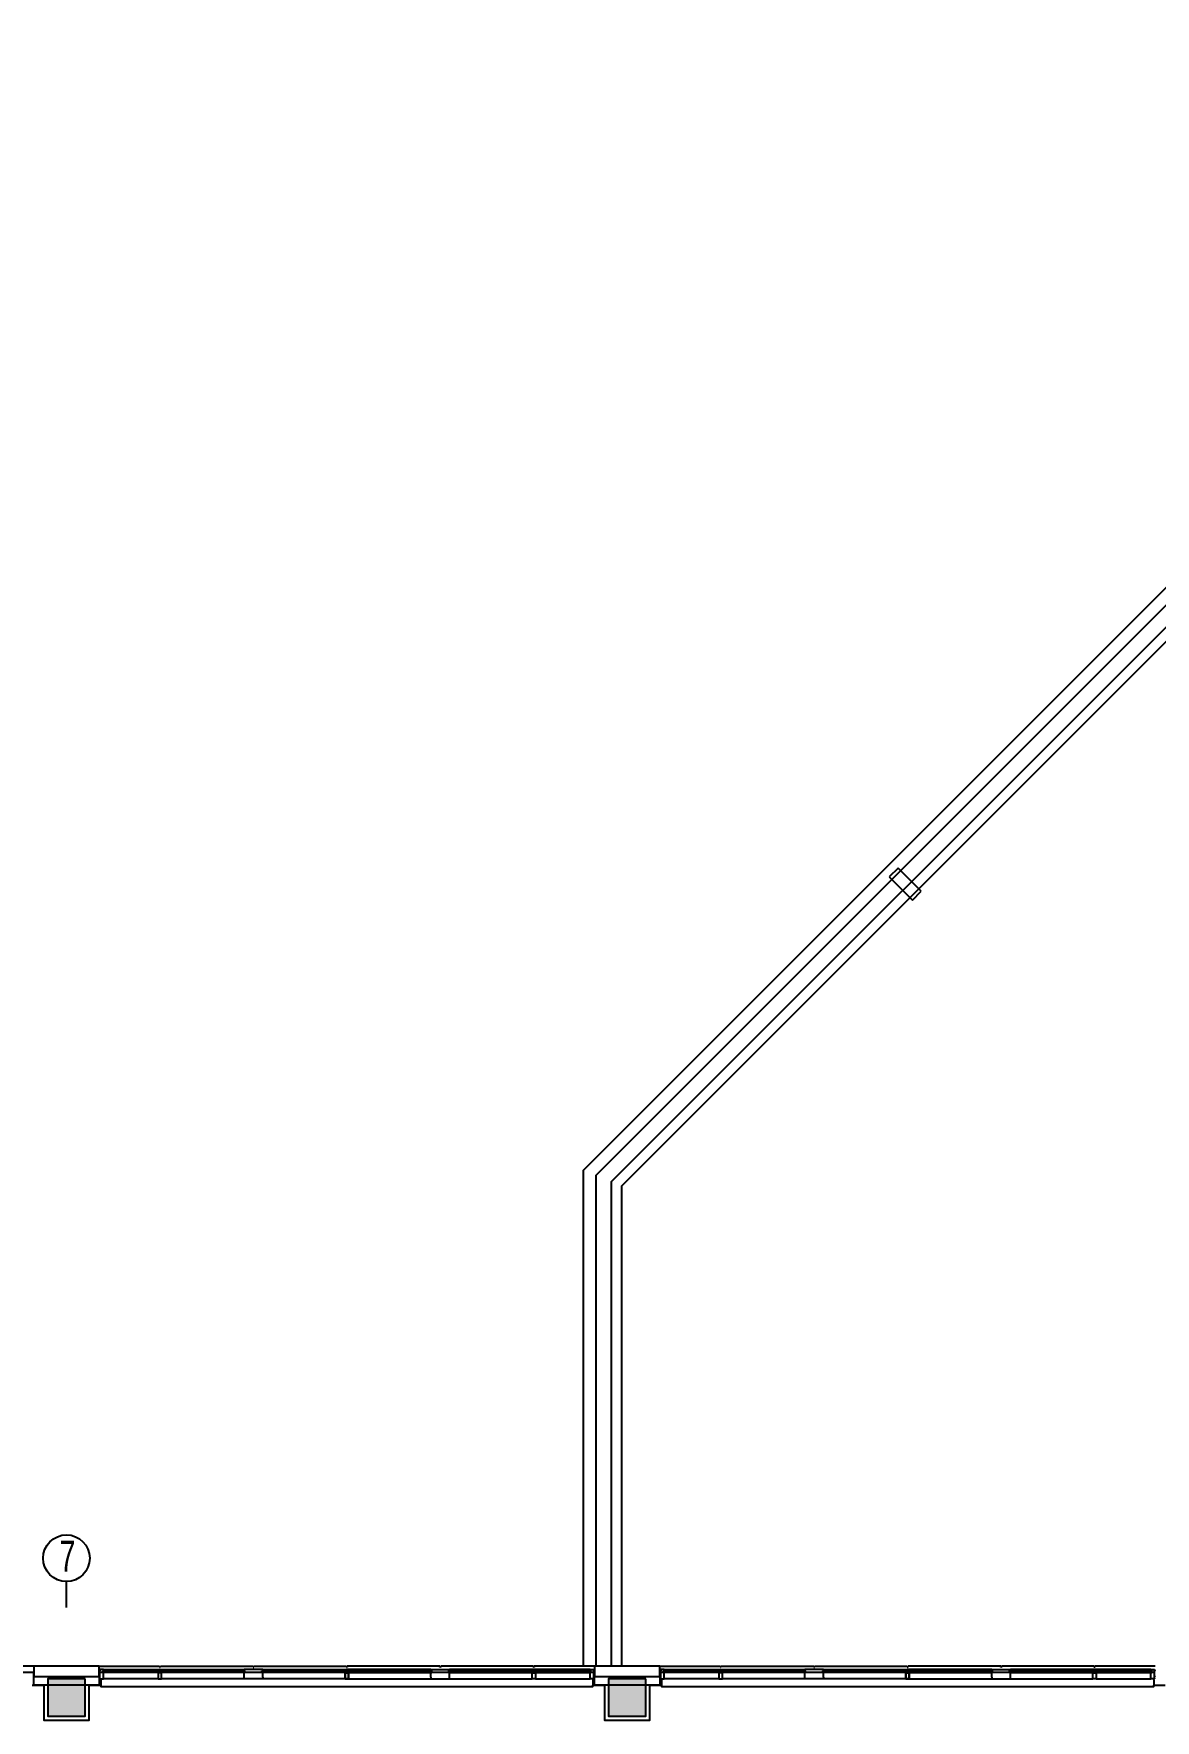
# Model space of a CAD drawing. Header units: inches. Extents: x -71 to 4528, y -885 to 4524.
# Drawn here: x 1479 to 2199, y 1525 to 2608 of the extents above; entities that cross this region are included whole.
import ezdxf

# ---------------------------------------------------------------- set-up
doc = ezdxf.new("R2010")
doc.units = ezdxf.units.IN
doc.header["$LTSCALE"] = 96
doc.header["$MEASUREMENT"] = 0
for name, color, linetype in [('A-Anno-Bldg', 7, 'Continuous'), ('A-Bldg-Patt', 5, 'Continuous'), ('A-Cols-Bldg', 235, 'Continuous'), ('A-Glaz-Exst', 53, 'Continuous'), ('A-Wall-Bldg', 235, 'Continuous')]:
    doc.layers.add(name, color=color, linetype=linetype)
doc.layers.add('Viewport', color=14, linetype='Continuous', plot=False)
doc.styles.add('XFINE_1-8', font='ARIALN.TTF', dxfattribs={"width": 0.8, "height": 10})

msp = doc.modelspace()

# ---------------------------------------------------------------- hatches: boundary and pattern name
at = {"layer": 'A-Bldg-Patt'}
for points in [[(1512, 1552), (1488, 1552), (1488, 1528), (1512, 1528)], [(1872, 1552), (1848, 1552), (1848, 1528), (1872, 1528)]]:
    msp.add_hatch(color=256, dxfattribs=at).paths.add_polyline_path(points)

# ---------------------------------------------------------------- linework, layer by layer
at = {"layer": 'A-Anno-Bldg'}
msp.add_lwpolyline([(1500, 1597.8), (1500, 1614.4)], dxfattribs=at)
msp.add_circle((1500, 1629.4), 15, dxfattribs=at)
at = {"layer": 'A-Cols-Bldg'}
for points in [[(1512, 1552), (1488, 1552), (1488, 1528), (1512, 1528)], [(1872, 1552), (1848, 1552), (1848, 1528), (1872, 1528)]]:
    msp.add_lwpolyline(points, close=True, dxfattribs=at)
at = {"layer": 'A-Glaz-Exst'}
for p, q in [((1479, 1560), (1440.3, 1560)), ((1521, 1560), (1559.8, 1560)), ((1559.8, 1560), (1559.8, 1559.5)), ((1559.8, 1559.5), (1560.2, 1559.5)), ((1560.2, 1559.5), (1560.3, 1560)), ((1560.3, 1560), (1619.8, 1560)), ((1619.8, 1560), (1619.8, 1559.5)), ((1619.8, 1559.5), (1620.2, 1559.5)), ((1620.2, 1559.5), (1620.3, 1560)), ((1620.3, 1560), (1679.8, 1560)), ((1679.8, 1560), (1679.8, 1559.5)), ((1679.8, 1559.5), (1680, 1559.5)), ((1680.2, 1559.5), (1680, 1559.5)), ((1680.3, 1560), (1680.2, 1559.5)), ((1739.8, 1560), (1680.3, 1560)), ((1739.8, 1559.5), (1739.8, 1560)), ((1740.2, 1559.5), (1739.8, 1559.5)), ((1740.3, 1560), (1740.2, 1559.5)), ((1799.8, 1560), (1740.3, 1560)), ((1799.8, 1559.5), (1799.8, 1560)), ((1800.2, 1559.5), (1799.8, 1559.5)), ((1800.3, 1560), (1800.2, 1559.5)), ((1839, 1560), (1800.3, 1560)), ((1881, 1560), (1919.8, 1560)), ((1919.8, 1560), (1919.8, 1559.5)), ((1919.8, 1559.5), (1920.2, 1559.5)), ((1920.2, 1559.5), (1920.3, 1560)), ((1920.3, 1560), (1979.8, 1560)), ((1979.8, 1560), (1979.8, 1559.5)), ((1979.8, 1559.5), (1980.2, 1559.5)), ((1980.2, 1559.5), (1980.3, 1560)), ((1980.3, 1560), (2039.8, 1560)), ((2039.8, 1560), (2039.8, 1559.5)), ((2039.8, 1559.5), (2040, 1559.5)), ((2040.2, 1559.5), (2040, 1559.5)), ((2040.3, 1560), (2040.2, 1559.5)), ((2099.8, 1560), (2040.3, 1560)), ((2099.8, 1559.5), (2099.8, 1560)), ((2100.2, 1559.5), (2099.8, 1559.5)), ((2100.3, 1560), (2100.2, 1559.5)), ((2159.8, 1560), (2100.3, 1560)), ((2159.8, 1559.5), (2159.8, 1560)), ((2160.2, 1559.5), (2159.8, 1559.5)), ((2160.3, 1560), (2160.2, 1559.5)), ((2199, 1560), (2160.3, 1560)), ((1523.8, 1558), (1521.5, 1558)), ((1521.5, 1558), (1521.5, 1557.2)), ((1521.5, 1552.1), (1521.5, 1557.2)), ((1521.5, 1552.1), (1521.5, 1552)), ((1521.5, 1552), (1523.8, 1552)), ((1523.3, 1557.1), (1559.8, 1557.1)), ((1523.3, 1556.1), (1523.3, 1557.1)), ((1559.8, 1556.1), (1523.3, 1556.1)), ((1523.8, 1558), (1614, 1558)), ((1523.8, 1557.1), (1523.8, 1558)), ((1523.8, 1552), (1523.8, 1556.1)), ((1558.9, 1552), (1523.8, 1552)), ((1559.7, 1555.9), (1558.9, 1555.9)), ((1558.9, 1555.9), (1558.9, 1552)), ((1558.9, 1552), (1561.1, 1552)), ((1559.8, 1555.9), (1559.7, 1555.9)), ((1559.7, 1555.9), (1559.7, 1555.9)), ((1559.8, 1556.1), (1559.8, 1557.1)), ((1560.2, 1555.9), (1559.8, 1555.9)), ((1559.8, 1555.9), (1559.8, 1555.9)), ((1560.3, 1555.9), (1560.2, 1555.9)), ((1560.2, 1555.9), (1560.2, 1555.9)), ((1560.3, 1557.1), (1614.5, 1557.1)), ((1560.3, 1556.1), (1560.3, 1557.1)), ((1614.5, 1556.1), (1560.3, 1556.1)), ((1561.1, 1555.9), (1560.3, 1555.9)), ((1560.3, 1555.9), (1560.3, 1555.9)), ((1561.1, 1552), (1561.1, 1555.9)), ((1614, 1552), (1561.1, 1552)), ((1626, 1558), (1614, 1558)), ((1614, 1558), (1614, 1557.1)), ((1614, 1553), (1614, 1556.1)), ((1614, 1552), (1614, 1553)), ((1626, 1552), (1614, 1552)), ((1614.5, 1556.1), (1614.5, 1557.1)), ((1625.5, 1557.1), (1679.8, 1557.1)), ((1625.5, 1556.1), (1625.5, 1557.1)), ((1679.8, 1556.1), (1625.5, 1556.1)), ((1626, 1558), (1680, 1558)), ((1626, 1557.1), (1626, 1558)), ((1626, 1553), (1626, 1556.1)), ((1626, 1553), (1626, 1552)), ((1678.9, 1552), (1626, 1552)), ((1679.7, 1555.9), (1678.9, 1555.9)), ((1678.9, 1555.9), (1678.9, 1552)), ((1678.9, 1555.9), (1679.7, 1555.9)), ((1678.9, 1552), (1678.9, 1555.9)), ((1678.9, 1552), (1681.1, 1552)), ((1681.1, 1552), (1678.9, 1552)), ((1679.8, 1555.9), (1679.7, 1555.9)), ((1679.7, 1555.9), (1679.7, 1555.9)), ((1679.7, 1555.9), (1679.7, 1555.9)), ((1679.7, 1555.9), (1679.8, 1555.9)), ((1679.8, 1556.1), (1679.8, 1557.1)), ((1680.2, 1555.9), (1679.8, 1555.9)), ((1679.8, 1555.9), (1679.8, 1555.9)), ((1679.8, 1555.9), (1679.8, 1555.9)), ((1679.8, 1555.9), (1680.2, 1555.9)), ((1734, 1558), (1680, 1558)), ((1680.3, 1555.9), (1680.2, 1555.9)), ((1680.2, 1555.9), (1680.2, 1555.9)), ((1680.2, 1555.9), (1680.2, 1555.9)), ((1680.2, 1555.9), (1680.3, 1555.9)), ((1734.5, 1557.1), (1680.3, 1557.1)), ((1680.3, 1556.1), (1680.3, 1557.1)), ((1680.3, 1556.1), (1734.5, 1556.1)), ((1681.1, 1555.9), (1680.3, 1555.9)), ((1680.3, 1555.9), (1680.3, 1555.9)), ((1680.3, 1555.9), (1680.3, 1555.9)), ((1680.3, 1555.9), (1681.1, 1555.9)), ((1681.1, 1552), (1681.1, 1555.9)), ((1681.1, 1555.9), (1681.1, 1552)), ((1681.1, 1552), (1734, 1552)), ((1734, 1557.1), (1734, 1558)), ((1734, 1558), (1746, 1558)), ((1734, 1553), (1734, 1556.1)), ((1734, 1553), (1734, 1552)), ((1734, 1552), (1746, 1552)), ((1734.5, 1556.1), (1734.5, 1557.1)), ((1799.8, 1557.1), (1745.5, 1557.1)), ((1745.5, 1556.1), (1745.5, 1557.1)), ((1745.5, 1556.1), (1799.8, 1556.1)), ((1836.2, 1558), (1746, 1558)), ((1746, 1558), (1746, 1557.1)), ((1746, 1553), (1746, 1556.1)), ((1746, 1552), (1746, 1553)), ((1746, 1552), (1798.9, 1552)), ((1798.9, 1555.9), (1799.7, 1555.9)), ((1798.9, 1552), (1798.9, 1555.9)), ((1801.1, 1552), (1798.9, 1552)), ((1799.7, 1555.9), (1799.7, 1555.9)), ((1799.7, 1555.9), (1799.8, 1555.9)), ((1799.8, 1556.1), (1799.8, 1557.1)), ((1799.8, 1555.9), (1799.8, 1555.9)), ((1799.8, 1555.9), (1800.2, 1555.9)), ((1800.2, 1555.9), (1800.2, 1555.9)), ((1800.2, 1555.9), (1800.3, 1555.9)), ((1836.7, 1557.1), (1800.3, 1557.1)), ((1800.3, 1556.1), (1800.3, 1557.1)), ((1800.3, 1556.1), (1836.7, 1556.1)), ((1800.3, 1555.9), (1800.3, 1555.9)), ((1800.3, 1555.9), (1801.1, 1555.9)), ((1801.1, 1555.9), (1801.1, 1552)), ((1801.1, 1552), (1836.2, 1552)), ((1836.2, 1557.1), (1836.2, 1558)), ((1836.2, 1558), (1838.5, 1558)), ((1836.2, 1552), (1836.2, 1556.1)), ((1838.5, 1552), (1836.2, 1552)), ((1836.7, 1556.1), (1836.7, 1557.1)), ((1838.5, 1558), (1838.5, 1557.2)), ((1838.5, 1552.1), (1838.5, 1557.2)), ((1838.5, 1552.1), (1838.5, 1552)), ((1883.8, 1558), (1881.5, 1558)), ((1881.5, 1558), (1881.5, 1557.2)), ((1881.5, 1552.1), (1881.5, 1557.2)), ((1881.5, 1552.1), (1881.5, 1552)), ((1881.5, 1552), (1883.8, 1552)), ((1883.3, 1557.1), (1919.8, 1557.1)), ((1883.3, 1556.1), (1883.3, 1557.1)), ((1919.8, 1556.1), (1883.3, 1556.1)), ((1883.8, 1558), (1974, 1558)), ((1883.8, 1557.1), (1883.8, 1558)), ((1883.8, 1552), (1883.8, 1556.1)), ((1918.9, 1552), (1883.8, 1552)), ((1919.7, 1555.9), (1918.9, 1555.9)), ((1918.9, 1555.9), (1918.9, 1552)), ((1918.9, 1552), (1921.1, 1552)), ((1919.8, 1555.9), (1919.7, 1555.9)), ((1919.7, 1555.9), (1919.7, 1555.9)), ((1919.8, 1556.1), (1919.8, 1557.1)), ((1920.2, 1555.9), (1919.8, 1555.9)), ((1919.8, 1555.9), (1919.8, 1555.9)), ((1920.3, 1555.9), (1920.2, 1555.9)), ((1920.2, 1555.9), (1920.2, 1555.9)), ((1920.3, 1557.1), (1974.5, 1557.1)), ((1920.3, 1556.1), (1920.3, 1557.1)), ((1974.5, 1556.1), (1920.3, 1556.1)), ((1921.1, 1555.9), (1920.3, 1555.9)), ((1920.3, 1555.9), (1920.3, 1555.9)), ((1921.1, 1552), (1921.1, 1555.9)), ((1974, 1552), (1921.1, 1552)), ((1986, 1558), (1974, 1558)), ((1974, 1558), (1974, 1557.1)), ((1974, 1553), (1974, 1556.1)), ((1974, 1552), (1974, 1553)), ((1986, 1552), (1974, 1552)), ((1974.5, 1556.1), (1974.5, 1557.1)), ((1985.5, 1557.1), (2039.8, 1557.1)), ((1985.5, 1556.1), (1985.5, 1557.1)), ((2039.8, 1556.1), (1985.5, 1556.1)), ((1986, 1558), (2040, 1558)), ((1986, 1557.1), (1986, 1558)), ((1986, 1553), (1986, 1556.1)), ((1986, 1553), (1986, 1552)), ((2038.9, 1552), (1986, 1552)), ((2039.7, 1555.9), (2038.9, 1555.9)), ((2038.9, 1555.9), (2038.9, 1552)), ((2038.9, 1555.9), (2039.7, 1555.9)), ((2038.9, 1552), (2038.9, 1555.9)), ((2038.9, 1552), (2041.1, 1552)), ((2041.1, 1552), (2038.9, 1552)), ((2039.8, 1555.9), (2039.7, 1555.9)), ((2039.7, 1555.9), (2039.7, 1555.9)), ((2039.7, 1555.9), (2039.7, 1555.9)), ((2039.7, 1555.9), (2039.8, 1555.9)), ((2039.8, 1556.1), (2039.8, 1557.1)), ((2040.2, 1555.9), (2039.8, 1555.9)), ((2039.8, 1555.9), (2039.8, 1555.9)), ((2039.8, 1555.9), (2039.8, 1555.9)), ((2039.8, 1555.9), (2040.2, 1555.9)), ((2094, 1558), (2040, 1558)), ((2040.3, 1555.9), (2040.2, 1555.9)), ((2040.2, 1555.9), (2040.2, 1555.9)), ((2040.2, 1555.9), (2040.2, 1555.9)), ((2040.2, 1555.9), (2040.3, 1555.9)), ((2094.5, 1557.1), (2040.3, 1557.1)), ((2040.3, 1557.1), (2040.3, 1556.1)), ((2040.3, 1556.1), (2094.5, 1556.1)), ((2041.1, 1555.9), (2040.3, 1555.9)), ((2040.3, 1555.9), (2040.3, 1555.9)), ((2040.3, 1555.9), (2040.3, 1555.9)), ((2040.3, 1555.9), (2041.1, 1555.9)), ((2041.1, 1552), (2041.1, 1555.9)), ((2041.1, 1555.9), (2041.1, 1552)), ((2041.1, 1552), (2094, 1552)), ((2094, 1557.1), (2094, 1558)), ((2094, 1558), (2106, 1558)), ((2094, 1553), (2094, 1556.1)), ((2094, 1553), (2094, 1552)), ((2094, 1552), (2106, 1552)), ((2094.5, 1556.1), (2094.5, 1557.1)), ((2159.8, 1557.1), (2105.5, 1557.1)), ((2105.5, 1556.1), (2105.5, 1557.1)), ((2105.5, 1556.1), (2159.8, 1556.1)), ((2196.2, 1558), (2106, 1558)), ((2106, 1558), (2106, 1557.1)), ((2106, 1553), (2106, 1556.1)), ((2106, 1552), (2106, 1553)), ((2106, 1552), (2158.9, 1552)), ((2158.9, 1555.9), (2159.7, 1555.9)), ((2158.9, 1552), (2158.9, 1555.9)), ((2161.1, 1552), (2158.9, 1552)), ((2159.7, 1555.9), (2159.7, 1555.9)), ((2159.7, 1555.9), (2159.8, 1555.9)), ((2159.8, 1556.1), (2159.8, 1557.1)), ((2159.8, 1555.9), (2159.8, 1555.9)), ((2159.8, 1555.9), (2160.2, 1555.9)), ((2160.2, 1555.9), (2160.2, 1555.9)), ((2160.2, 1555.9), (2160.3, 1555.9)), ((2196.7, 1557.1), (2160.3, 1557.1)), ((2160.3, 1556.1), (2160.3, 1557.1)), ((2160.3, 1556.1), (2196.7, 1556.1)), ((2160.3, 1555.9), (2160.3, 1555.9)), ((2160.3, 1555.9), (2161.1, 1555.9)), ((2161.1, 1555.9), (2161.1, 1552)), ((2161.1, 1552), (2196.2, 1552)), ((2196.2, 1557.1), (2196.2, 1558)), ((2196.2, 1558), (2198.5, 1558)), ((2196.2, 1552), (2196.2, 1556.1)), ((2198.5, 1552), (2196.2, 1552)), ((2196.7, 1556.1), (2196.7, 1557.1)), ((2198.5, 1558), (2198.5, 1557.2)), ((2198.5, 1552.1), (2198.5, 1557.2)), ((2198.5, 1552.1), (2198.5, 1552))]:
    msp.add_line(p, q, dxfattribs=at)
for centre, radius, start, end in [((1521.3, 1557.7), 0.333, 221.425, 318.575), ((1521.3, 1553.3), 0.333, 41.425, 138.575), ((1558.8, 1556), 0.105, 301.2583, 58.7417), ((1560, 1557.3), 0.343, 223.1917, 316.8083), ((1561.2, 1556), 0.105, 121.2583, 238.7417), ((1678.8, 1556), 0.105, 301.2583, 58.7417), ((1678.8, 1556), 0.105, 301.2583, 58.7417), ((1680, 1557.3), 0.343, 223.1917, 316.8083), ((1681.2, 1556), 0.105, 121.2583, 238.7417), ((1681.2, 1556), 0.105, 121.2583, 238.7417), ((1798.8, 1556), 0.105, 301.2583, 58.7417), ((1800, 1557.3), 0.343, 223.1917, 316.8083), ((1801.2, 1556), 0.105, 121.2583, 238.7417), ((1837.9, 1551.7), 0.276, 294.9, 65.1), ((1881.3, 1557.7), 0.333, 221.425, 318.575), ((1881.3, 1553.3), 0.333, 41.425, 138.575), ((1918.8, 1556), 0.105, 301.2583, 58.7417), ((1920, 1557.3), 0.343, 223.1917, 316.8083), ((1921.2, 1556), 0.105, 121.2583, 238.7417), ((2038.8, 1556), 0.105, 301.2583, 58.7417), ((2038.8, 1556), 0.105, 301.2583, 58.7417), ((2040, 1557.3), 0.343, 223.1917, 316.8083), ((2041.2, 1556), 0.105, 121.2583, 238.7417), ((2041.2, 1556), 0.105, 121.2583, 238.7417), ((2158.8, 1556), 0.105, 301.2583, 58.7417), ((2160, 1557.3), 0.343, 223.1917, 316.8083), ((2161.2, 1556), 0.105, 121.2583, 238.7417), ((2198.7, 1557.7), 0.333, 221.425, 318.575), ((2198.7, 1553.3), 0.333, 41.425, 138.575)]:
    msp.add_arc(centre, radius, start, end, dxfattribs=at)
at = {"layer": 'A-Wall-Bldg'}
for p, q in [((1832, 1878.6), (2561.4, 2608)), ((1840, 1875.3), (2564.7, 2600)), ((1850, 1871.2), (2568.8, 2590)), ((1856.5, 1868.5), (2571.5, 2583.5)), ((2033.9, 2072.4), (2028.2, 2066.7)), ((2048.7, 2057.5), (2033.9, 2072.4)), ((2028.2, 2066.7), (2043.1, 2051.9)), ((2043.1, 2051.9), (2048.7, 2057.5)), ((1832, 1560), (1832, 1878.6)), ((1840, 1560), (1840, 1875.3)), ((1850, 1560), (1850, 1871.2)), ((1856.5, 1560), (1856.5, 1868.5)), ((1521, 1560), (1479, 1560)), ((1479, 1560), (1479, 1553.5)), ((1521, 1553.5), (1521, 1560)), ((1881, 1560), (1839, 1560)), ((1839, 1560), (1839, 1553.5)), ((1881, 1553.5), (1881, 1560)), ((1479, 1553.5), (1521, 1553.5)), ((1522, 1551.5), (1522, 1548)), ((1838, 1551.5), (1838, 1548)), ((1839, 1553.5), (1881, 1553.5)), ((1882, 1551.5), (1882, 1548)), ((2198, 1551.5), (2198, 1548))]:
    msp.add_line(p, q, dxfattribs=at)
msp.add_lwpolyline([(1478, 1548), (1485.4, 1548), (1485.4, 1525.4), (1514.6, 1525.4), (1514.6, 1548), (1522, 1548), (1522, 1547), (1838, 1547), (1838, 1548), (1845.4, 1548), (1845.4, 1525.4), (1874.6, 1525.4), (1874.6, 1548), (1882, 1548), (1882, 1547), (2198, 1547), (2198, 1548), (2205.4, 1548)], dxfattribs=at)
for centre, radius, start, end in [((1522.1, 1551.7), 0.276, 114.9, 245.1), ((1838.7, 1557.7), 0.333, 221.425, 318.575), ((1838.7, 1553.3), 0.333, 41.425, 138.575), ((1882.1, 1551.7), 0.276, 114.9, 245.1), ((2197.9, 1551.7), 0.276, 294.9, 65.1)]:
    msp.add_arc(centre, radius, start, end, dxfattribs=at)
at = {"layer": 'Viewport'}
msp.add_lwpolyline([(2199, 1556.1), (1881, 1556.1), (1881, 1548), (1839, 1548), (1839, 1556.1), (1521, 1556.1), (1521, 1548), (1479, 1548), (1479, 1556.1), (1161, 1556.1)], dxfattribs=at)

# ---------------------------------------------------------------- texts
at = {"layer": 'A-Anno-Bldg', "insert": (1484.4, 1640.7), "char_height": 20, "attachment_point": 1, "style": 'XFINE_1-8'}
msp.add_mtext_dynamic_manual_height_columns('\\pi11.139;7', width=30.758, gutter_width=50, heights=[0], dxfattribs=at)

doc.saveas('drawing.dxf')
